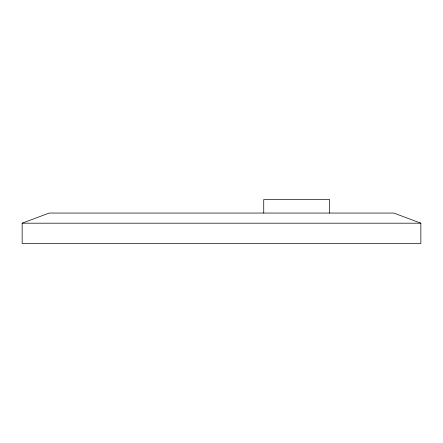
<?xml version="1.0" encoding="UTF-8"?>
<svg xmlns="http://www.w3.org/2000/svg" width="443" height="443" viewBox="0 0 443 443"><rect width="100%" height="100%" fill="white"/><g stroke="black" fill="none" stroke-linecap="round" stroke-linejoin="round"><path stroke-width="0.66" d="M22.15 223.189L49.179 213.055L393.821 213.055L420.85 223.189L420.85 243.462L22.15 243.462L22.15 223.189L420.85 223.189M329.62 213.055L329.62 199.538L263.735 199.538L263.735 213.055"/></g></svg>
